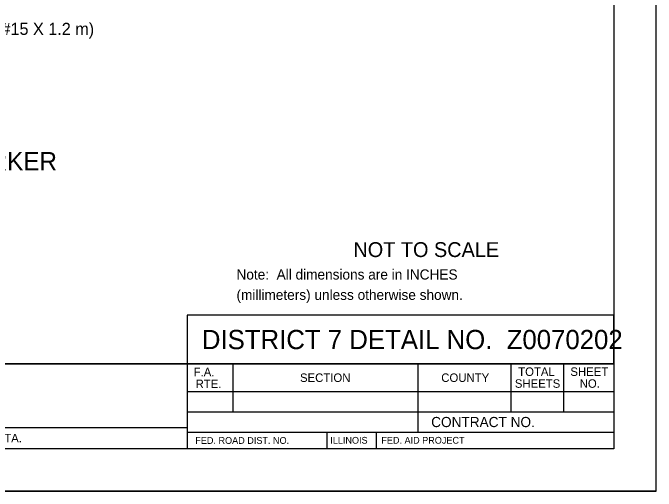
# Model space of a CAD drawing. Extents: x 99219.3 to 99253.3, y 99421.8 to 99443.8.
# Drawn here: x 99245.77 to 99253.35, y 99421.78 to 99427.42 of the extents above; entities that cross this region are included whole.
import ezdxf

# ---------------------------------------------------------------- set-up
doc = ezdxf.new("R2010")
doc.units = 0
for name, color, linetype in [('Default', 7, 'Continuous'), ('Design_PR_Roadway Notes', 7, 'Continuous'), ('Sheets_50 Reference Boundary', 7, 'Continuous'), ('Sheets_General Details', 7, 'Continuous'), ('Sheets_Printer Plotting Border', 7, 'Continuous')]:
    doc.layers.add(name, color=color, linetype=linetype)

msp = doc.modelspace()

# ---------------------------------------------------------------- linework, layer by layer
at = {"layer": 'Sheets_50 Reference Boundary'}
msp.add_lwpolyline([(99221.3467, 99443.2787), (99252.8467, 99443.2787), (99252.8467, 99423.2789), (99221.3467, 99423.2789)], close=True, dxfattribs=at)
at = {"layer": 'Sheets_General Details'}
for p, q in [((99253.3467, 99421.7789), (99253.3467, 99443.7789)), ((99221.3467, 99423.2789), (99252.8467, 99423.2789)), ((99247.821, 99423.2789), (99247.821, 99422.2789)), ((99248.3611, 99423.2789), (99248.3611, 99422.7137)), ((99250.5411, 99423.2789), (99250.5411, 99422.4737)), ((99251.6332, 99423.2789), (99251.6332, 99422.7137)), ((99252.254, 99423.2789), (99252.254, 99422.7137)), ((99247.821, 99422.9537), (99252.8467, 99422.9537)), ((99247.821, 99422.7137), (99252.8467, 99422.7137)), ((99240.121, 99422.5289), (99247.821, 99422.5289)), ((99247.821, 99422.4737), (99252.8467, 99422.4737)), ((99249.4682, 99422.4737), (99249.4682, 99422.2789)), ((99250.0482, 99422.4737), (99250.0482, 99422.2789)), ((99253.3467, 99421.7789), (99219.3467, 99421.7789))]:
    msp.add_line(p, q, dxfattribs=at)
for points in [[(99221.3467, 99443.2789), (99252.8467, 99443.2789), (99252.8467, 99422.2789), (99221.3467, 99422.2789)], [(99247.821, 99423.2789), (99252.8467, 99423.2789), (99252.8467, 99423.8533), (99247.821, 99423.8533)]]:
    msp.add_lwpolyline(points, close=True, dxfattribs=at)
at = {"layer": 'Sheets_Printer Plotting Border'}
msp.add_lwpolyline([(99219.3467, 99421.7789), (99253.3467, 99421.7789), (99253.3467, 99443.7789), (99219.3467, 99443.7789)], close=True, dxfattribs=at)

# ---------------------------------------------------------------- texts
at = {"layer": 'Default'}
msp.add_text('NOT TO SCALE', height=0.175, dxfattribs=at).set_placement((99249.7805, 99424.5388))
at = {"layer": 'Design_PR_Roadway Notes'}
for s, height, p in [('#5 X 48 (#15 X 1.2 m)', 0.1425, (99244.8614, 99427.1571)), ('PROPOSED SURVEY MARKER', 0.21375, (99242.1109, 99425.5622)), ('Note:  All dimensions are in INCHES', 0.12, (99248.403, 99424.2733)), ('(millimeters) unless otherwise shown.', 0.12, (99248.403, 99424.0333))]:
    msp.add_text(s, height=height, dxfattribs=at).set_placement(p)
at = {"layer": 'Sheets_General Details'}
for s, height, p in [('DISTRICT 7 DETAIL NO.  Z0070202 ', 0.226903, (99247.9952, 99423.4527)), ('F.A.', 0.1, (99247.8982, 99423.1339)), ('TOTAL', 0.09998, (99251.7216, 99423.1374)), ('SHEET', 0.09998, (99252.3362, 99423.1374)), ('SECTION', 0.09998, (99249.1511, 99423.0662)), ('COUNTY', 0.09998, (99250.8155, 99423.0662)), ('RTE.', 0.1, (99247.9213, 99422.9939)), ('SHEETS', 0.09998, (99251.6822, 99422.9975)), ('NO.', 0.09998, (99252.4464, 99422.9975)), ('CONTRACT NO.      ', 0.12, (99250.6965, 99422.5337)), ('STA.            TO STA.            ', 0.1, (99244.6116, 99422.3539)), ('FED. ROAD DIST. NO.  ', 0.08, (99247.9176, 99422.3363)), ('ILLINOIS', 0.08, (99249.5075, 99422.3383)), ('FED. AID PROJECT', 0.08, (99250.1091, 99422.3383))]:
    msp.add_text(s, height=height, dxfattribs=at).set_placement(p)

doc.saveas('drawing.dxf')
